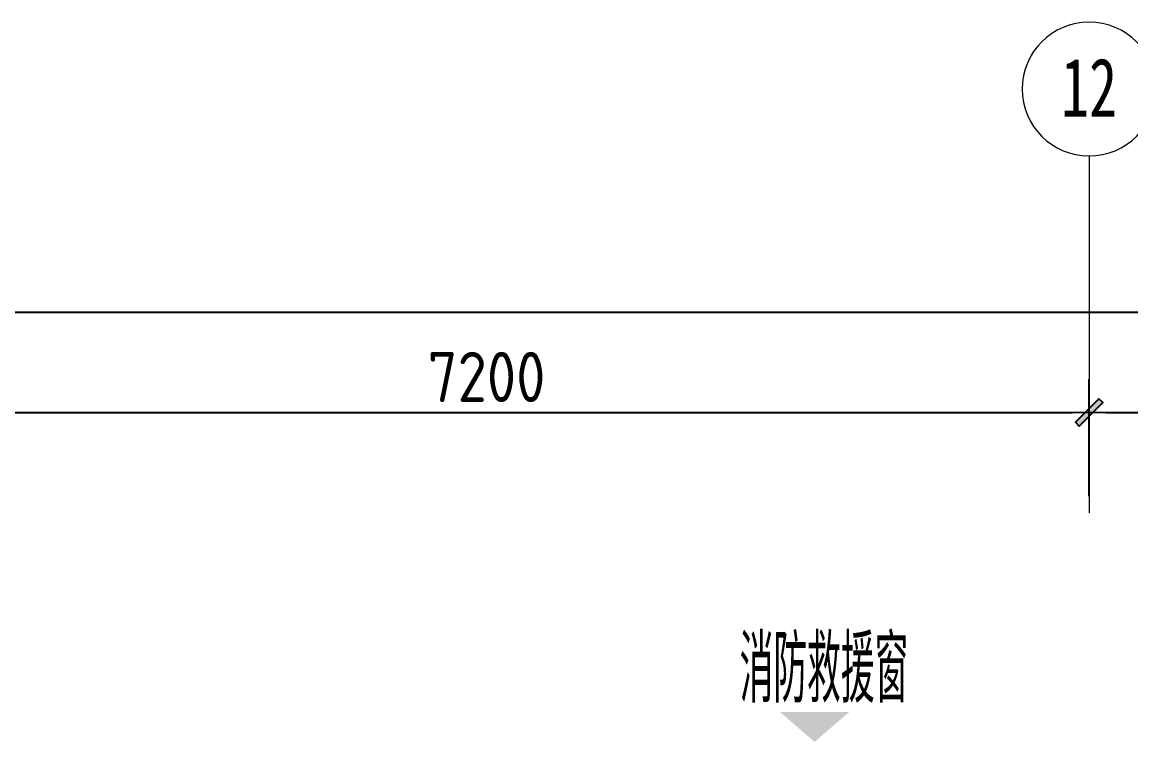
# Model space of a CAD drawing. Header units: millimetres. Extents: x 33621 to 401573, y -91663 to 133135.
# Drawn here: x 240882 to 247506, y 59187 to 63489 of the extents above; entities that cross this region are included whole.
import ezdxf
from ezdxf.enums import TextEntityAlignment as Align

# ---------------------------------------------------------------- set-up
doc = ezdxf.new("R2010")
doc.units = ezdxf.units.MM
doc.header["$LTSCALE"] = 10
doc.layers.get('0').update_dxf_attribs({"color": 253})
doc.layers.get('Defpoints').update_dxf_attribs({"color": 250})
doc.layers.add('AXIS【轴号】', color=253, linetype='Continuous', lineweight=0)
doc.layers.add('TXT【平面空间文字】', color=253, linetype='Continuous', lineweight=0)
for name, color, linetype in [('Dim【尺寸标注】', 253, 'Continuous'), ('PUB_DIM', 253, 'Continuous'), ('Wall Solid【墙柱填充】', 253, 'Continuous')]:
    doc.layers.add(name, color=color, linetype=linetype)
doc.styles.add('CCD_DIM', font='ARCHS.SHX')
doc.styles.add('DIM_FONT', font='SIMPLEX', dxfattribs={"width": 0.7, "bigfont": 'GBCBIG'})
doc.styles.add('宋体', font='', dxfattribs={"width": 0.7})
doc.styles.get('宋体').set_extended_font_data('SimSun')
doc.dimstyles.new('ZL_1：100', dxfattribs={"dimtxt": 3, "dimasz": 1, "dimexe": 2, "dimexo": 2, "dimgap": 0.6, "dimtad": 1, "dimdec": 0, "dimrnd": 5, "dimdsep": 46, "dimtxsty": 'CCD_DIM', "dimblk": 'WS-cj', "dimblk1": 'WS-cj', "dimblk2": 'WS-cj', "dimcen": 1, "dimclrd": 44, "dimclre": 44, "dimclrt": 2, "dimadec": 0, "dimazin": 2, "dimtfac": 1, "dimtdec": 0, "dimtix": 1, "dimtmove": 2, "dimatfit": 3, "dimldrblk": 'hl_arrow2', "dimfxl": 5, "dimfxlon": 1, "dimarcsym": 0})

# ---------------------------------------------------------------- blocks, each defined once
blk = doc.blocks.new('hl_Axis-A1')
at = {"color": 150, "ltscale": 2}
blk.add_line((21.333, 0), (0, 0), dxfattribs=at)
at = {"color": 150}
blk.add_circle((25.333, 0), 4, dxfattribs=at)
at = {"color": 50, "style": '宋体', "width": 0.7}
blk.add_attdef('轴号', text='', height=3.5, dxfattribs=at).set_placement((25.333, 0), align=Align.MIDDLE_CENTER)
blk = doc.blocks.new('WS-cj')
blk.add_hatch(color=2).paths.add_polyline_path([(0.588, 0.818), (-0.818, -0.588), (-0.588, -0.818), (0.818, 0.588)])
at = {"color": 2, "linetype": 'ByBlock', "lineweight": 0}
for p, q in [((-1.1, 0), (0, 0)), ((0, 0), (1.1, 0))]:
    blk.add_line(p, q, dxfattribs=at)
at = {"color": 2}
blk.add_lwpolyline([(0.588, 0.818), (-0.818, -0.588), (-0.588, -0.818), (0.818, 0.588)], close=True, dxfattribs=at)
blk = doc.blocks.new('*D270')
at = {"layer": 'Defpoints', "color": 0, "transparency": 16777216}
for p in [(34737.7, 2410.8), (27537.7, 1810.8), (34737.7, 1810.8)]:
    blk.add_point(p, dxfattribs=at)
at = {"layer": 'Dim【尺寸标注】', "color": 44, "lineweight": -2, "transparency": 16777216}
for p, q in [((27537.7, 1910.8), (27537.7, 2610.8)), ((34737.7, 1910.8), (34737.7, 2610.8)), ((27637.7, 2410.8), (34637.7, 2410.8))]:
    blk.add_line(p, q, dxfattribs=at)
at = {"layer": 'Dim【尺寸标注】', "color": 44, "lineweight": -2, "transparency": 16777216, "xscale": 100, "yscale": 100, "zscale": 100, "rotation": 180}
blk.add_blockref('WS-cj', (27537.7, 2410.8), dxfattribs=at)
at = {"layer": 'Dim【尺寸标注】', "color": 44, "lineweight": -2, "transparency": 16777216, "xscale": 100, "yscale": 100, "zscale": 100}
blk.add_blockref('WS-cj', (34737.7, 2410.8), dxfattribs=at)
at = {"layer": 'Dim【尺寸标注】', "color": 2, "transparency": 16777216, "insert": (31137.7, 2623.3), "char_height": 300, "attachment_point": 5, "style": 'CCD_DIM'}
blk.add_mtext('7200', dxfattribs=at)
blk = doc.blocks.new('hl_arrow2')
at = {"color": 2}
blk.add_line((-0.2, 0), (-1, 0), dxfattribs=at)
blk.add_lwpolyline([(-0.2, 0), (-0.9, -0.7), (-0.7, -0.9), (0, 0), (-0.7, 0.9), (-0.9, 0.7)], close=True, dxfattribs=at)
blk = doc.blocks.new('*D271')
at = {"layer": 'Defpoints', "color": 0, "transparency": 16777216}
for p in [(41937.7, 2410.8), (34737.7, 1810.8), (41937.7, 1810.8)]:
    blk.add_point(p, dxfattribs=at)
at = {"layer": 'Dim【尺寸标注】', "color": 44, "lineweight": -2, "transparency": 16777216}
for p, q in [((34737.7, 1910.8), (34737.7, 2610.8)), ((41937.7, 1910.8), (41937.7, 2610.8)), ((34837.7, 2410.8), (41837.7, 2410.8))]:
    blk.add_line(p, q, dxfattribs=at)
at = {"layer": 'Dim【尺寸标注】', "color": 44, "lineweight": -2, "transparency": 16777216, "xscale": 100, "yscale": 100, "zscale": 100, "rotation": 180}
blk.add_blockref('WS-cj', (34737.7, 2410.8), dxfattribs=at)
at = {"layer": 'Dim【尺寸标注】', "color": 44, "lineweight": -2, "transparency": 16777216, "xscale": 100, "yscale": 100, "zscale": 100}
blk.add_blockref('WS-cj', (41937.7, 2410.8), dxfattribs=at)
at = {"layer": 'Dim【尺寸标注】', "color": 2, "transparency": 16777216, "insert": (38337.7, 2623.3), "char_height": 300, "attachment_point": 5, "style": 'CCD_DIM'}
blk.add_mtext('7200', dxfattribs=at)
blk = doc.blocks.new('*D273')
at = {"layer": 'Defpoints', "color": 0, "transparency": 16777216}
for p in [(49137.7, 3010.8), (-44462.3, 1810.8), (49137.7, 1810.8)]:
    blk.add_point(p, dxfattribs=at)
at = {"layer": 'Dim【尺寸标注】', "color": 44, "lineweight": -2, "transparency": 16777216}
for p, q in [((-44462.3, 2510.8), (-44462.3, 3210.8)), ((49137.7, 2510.8), (49137.7, 3210.8)), ((-44362.3, 3010.8), (49037.7, 3010.8))]:
    blk.add_line(p, q, dxfattribs=at)
at = {"layer": 'Dim【尺寸标注】', "color": 44, "lineweight": -2, "transparency": 16777216, "xscale": 100, "yscale": 100, "zscale": 100, "rotation": 180}
blk.add_blockref('WS-cj', (-44462.3, 3010.8), dxfattribs=at)
at = {"layer": 'Dim【尺寸标注】', "color": 44, "lineweight": -2, "transparency": 16777216, "xscale": 100, "yscale": 100, "zscale": 100}
blk.add_blockref('WS-cj', (49137.7, 3010.8), dxfattribs=at)
at = {"layer": 'Dim【尺寸标注】', "color": 2, "transparency": 16777216, "insert": (2337.7, 3217), "char_height": 300, "attachment_point": 5, "style": 'CCD_DIM'}
blk.add_mtext('93600', dxfattribs=at)
blk = doc.blocks.new('ZL_061117299')
at = {"layer": 'AXIS【轴号】'}
ref = blk.add_blockref('hl_Axis-A1', (34737.7, 1810.8), dxfattribs=dict(at, xscale=-100, yscale=100, zscale=100, rotation=270))
ref.add_attrib('轴号', '12', dxfattribs={"layer": '0', "color": 2, "height": 350, "style": '宋体', "width": 0.7}).set_placement((34737.7, 4353.9), align=Align.MIDDLE_CENTER)
at = {"layer": 'Dim【尺寸标注】'}
for p1, p2, distance, picture, middle in [((-44462.3, 1810.8), (49137.7, 1810.8), 1200, '*D273', (2337.7, 3217)), ((27537.7, 1810.8), (34737.7, 1810.8), 600, '*D270', (31137.7, 2623.3)), ((34737.7, 1810.8), (41937.7, 1810.8), 600, '*D271', (38337.7, 2623.3))]:
    dim = blk.add_aligned_dim(p1=p1, p2=p2, distance=distance, dimstyle='ZL_1：100', dxfattribs=at)
    dim.commit()
    dim.dimension.update_dxf_attribs({"geometry": picture, "text_midpoint": middle})

msp = doc.modelspace()

# ---------------------------------------------------------------- linework, layer by layer
at = {"layer": 'Wall Solid【墙柱填充】', "color": 1}
msp.add_solid([(245408.9, 59366.5), (245616.5, 59187.4), (245824.1, 59366.5), (245616.5, 59187.4)], dxfattribs=at)

# ---------------------------------------------------------------- block references
at = {"layer": 'PUB_DIM'}
msp.add_blockref('ZL_061117299', (212519, 58745.3), dxfattribs=at)

# ---------------------------------------------------------------- texts
at = {"layer": 'TXT【平面空间文字】', "color": 1, "insert": (245168.9, 59822.3), "char_height": 400, "width": 7488.412, "attachment_point": 1, "style": 'DIM_FONT'}
msp.add_mtext('消防救援窗', dxfattribs=at)

doc.saveas('drawing.dxf')
